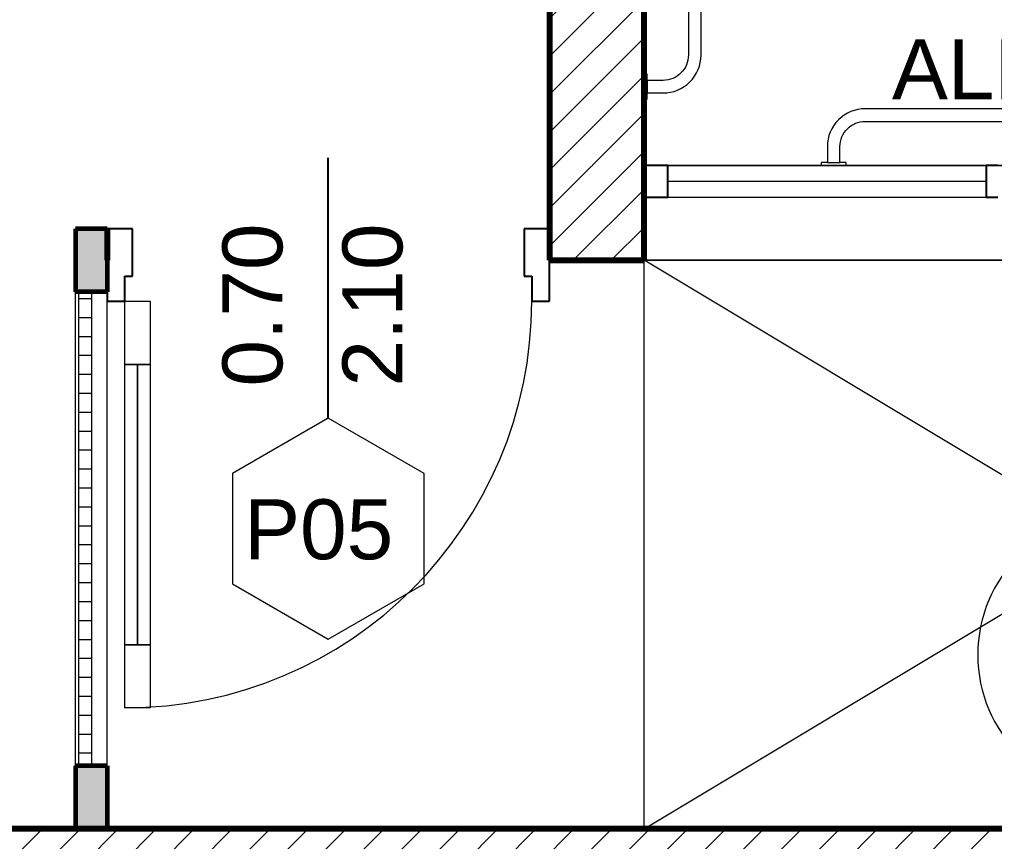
# Model space of a CAD drawing. Header units: inches. Extents: x -19 to 5698, y -728 to 92.
# Drawn here: x 414.781 to 416.325, y 11.68 to 12.982 of the extents above; entities that cross this region are included whole.
import ezdxf

# ---------------------------------------------------------------- set-up
doc = ezdxf.new("R2010")
doc.units = ezdxf.units.IN
doc.header["$MEASUREMENT"] = 0
doc.set_wipeout_variables(frame=1)
for name, pattern in [('ACAD_ISO04W100', [30, 24, -3, 0, -3]), ('HIDDEN', [0.375, 0.25, -0.125]), ('Wipeout_Contour', [1, 0, -1])]:
    doc.linetypes.add(name, pattern=pattern)
doc.layers.add('00 conduct tomacorr', color=120, linetype='HIDDEN', lineweight=30)
for name, color, linetype in [('02 _ ARQ _ ZON _ Espacio.3D', 7, 'Continuous'), ('08 _ STR _ EXT _ 07 Losa Aligerada', 7, 'Continuous'), ('Acabado - Muros', 7, 'Continuous'), ('Dibujo 2D - General', 7, 'Continuous'), ('Estructura - 04 MURO', 7, 'Continuous'), ('Interior - Sanitarios', 7, 'Continuous')]:
    doc.layers.add(name, color=color, linetype=linetype)
doc.styles.add('Estilo_Generado_4', font='swisse.ttf')
pattern_1 = [(45, (370.000076, 2e-08), (-0.030052038, 0.030052038), [])]

msp = doc.modelspace()

# ---------------------------------------------------------------- linework, layer by layer
at = {"layer": '02 _ ARQ _ ZON _ Espacio.3D', "color": 9, "linetype": 'Continuous', "lineweight": 5, "flags": 128}
for points in [[(413.62, 16.9), (413.62, 11.6999), (415.77, 11.7), (415.77, 12.6005), (415.62, 12.6005), (415.62, 16.1), (414.07, 16.1), (414.07, 16.9)], [(417.27, 12.7505), (417.27, 15.3872), (416.67, 15.3872), (416.67, 15.4622), (415.77, 15.4622), (415.77, 12.7505)]]:
    msp.add_lwpolyline(points, close=True, dxfattribs=at)
at = {"layer": '08 _ STR _ EXT _ 07 Losa Aligerada', "color": 7, "linetype": 'Continuous', "lineweight": 18, "flags": 128}
msp.add_lwpolyline([(415.77, 12.6005), (417.27, 12.6005), (417.27, 11.7), (415.77, 11.7)], close=True, dxfattribs=at)
at = {"layer": 'Acabado - Muros', "color": 7, "linetype": 'Continuous', "lineweight": 60}
msp.add_line((414.92, 12.6505), (414.87, 12.6505), dxfattribs=at)
at = {"layer": 'Estructura - 04 MURO', "color": 152, "linetype": 'Continuous', "lineweight": 25}
msp.add_line((415.27, 12.3505), (415.27, 12.763), dxfattribs=at)
at = {"layer": 'Estructura - 04 MURO', "color": 165, "linetype": 'Continuous', "lineweight": 25}
for p, q in [((415.8075, 12.7005), (415.8075, 12.7505)), ((416.33, 12.7505), (416.3113, 12.7505)), ((416.3113, 12.7505), (416.3113, 12.7005)), ((416.3113, 12.7005), (416.33, 12.7005)), ((414.92, 12.6505), (414.92, 12.5355)), ((414.96, 12.6505), (414.92, 12.6505)), ((414.96, 12.5755), (414.96, 12.6505)), ((415.5801, 12.6505), (415.5801, 12.5755)), ((414.948, 12.5355), (414.948, 12.5755)), ((414.948, 12.5755), (414.96, 12.5755)), ((415.5801, 12.5755), (415.5921, 12.5755)), ((415.5921, 12.5755), (415.5921, 12.5355)), ((414.92, 12.5355), (414.948, 12.5355)), ((415.5921, 12.5355), (415.6201, 12.5355))]:
    msp.add_line(p, q, dxfattribs=at)
at = {"layer": 'Estructura - 04 MURO', "color": 165, "linetype": 'Continuous', "lineweight": 15}
for p, q in [((416.3113, 12.7505), (415.8075, 12.7505)), ((416.3113, 12.7255), (415.8075, 12.7255)), ((415.8075, 12.7005), (416.3113, 12.7005)), ((414.948, 12.4355), (414.948, 12.5355)), ((414.948, 12.5355), (414.988, 12.5355)), ((414.988, 12.5355), (414.988, 12.4355)), ((414.988, 12.4355), (414.948, 12.4355)), ((414.968, 11.9914), (414.968, 12.4355)), ((414.948, 11.8914), (414.948, 11.9914)), ((414.948, 11.9914), (414.988, 11.9914)), ((414.988, 11.9914), (414.988, 11.8914)), ((414.988, 11.8914), (414.948, 11.8914))]:
    msp.add_line(p, q, dxfattribs=at)
at = {"layer": 'Estructura - 04 MURO', "color": 7, "linetype": 'Continuous', "lineweight": 80}
msp.add_line((414.92, 12.6505), (414.92, 12.6005), dxfattribs=at)
msp.add_line((414.92, 12.6505), (414.92, 12.6005), dxfattribs=at)
msp.add_line((414.92, 12.6505), (414.92, 12.6005), dxfattribs=at)
at = {"layer": 'Estructura - 04 MURO', "color": 165, "linetype": 'Continuous', "lineweight": 15, "flags": 128}
for points in [[(414.948, 11.9914), (414.948, 12.4355), (414.968, 12.4355), (414.968, 11.9914)], [(414.968, 11.9914), (414.968, 12.4355), (414.988, 12.4355), (414.988, 11.9914)]]:
    msp.add_lwpolyline(points, close=True, dxfattribs=at)
at = {"layer": 'Estructura - 04 MURO', "color": 251, "linetype": 'Continuous', "lineweight": 13, "flags": 128}
msp.add_lwpolyline([(415.27, 12.0005), (415.4216, 12.088), (415.4216, 12.263), (415.27, 12.3505), (415.1185, 12.263), (415.1185, 12.088)], close=True, dxfattribs=at)
msp.add_lwpolyline([(416.2981, 11.9755, 1), (416.742, 11.9755, 1)], format="xyb", close=True, dxfattribs=at)
at = {"layer": 'Estructura - 04 MURO', "color": 165, "linetype": 'Continuous', "lineweight": 15}
msp.add_arc((414.948, 12.5355), 0.644, 270, 0, dxfattribs=at)
at = {"layer": 'Interior - Sanitarios', "color": 205, "linetype": 'Continuous', "lineweight": 13}
for p, q in [((415.775, 12.8855), (415.775, 12.8655)), ((416.06, 12.7555), (416.08, 12.7555))]:
    msp.add_line(p, q, dxfattribs=at)
at = {"layer": 'Interior - Sanitarios', "color": 205, "linetype": 'Continuous', "lineweight": 13, "flags": 128}
for points in [[(415.77, 13.8105), (415.77, 13.7705), (415.775, 13.7705), (415.775, 13.7805), (415.8, 13.7805, -0.414214), (415.84, 13.7405), (415.84, 12.9255, -0.414214), (415.8, 12.8855), (415.775, 12.8855), (415.775, 12.8955), (415.77, 12.8955), (415.77, 12.8555), (415.775, 12.8555), (415.775, 12.8655), (415.8, 12.8655, 0.414214), (415.86, 12.9255), (415.86, 13.7405, 0.414214), (415.8, 13.8005), (415.775, 13.8005), (415.775, 13.8105)], [(416.05, 12.7505), (416.09, 12.7505), (416.09, 12.7555), (416.08, 12.7555), (416.08, 12.7805, -0.414214), (416.12, 12.8205), (417.08, 12.8205, -0.414214), (417.12, 12.7805), (417.12, 12.7555), (417.11, 12.7555), (417.11, 12.7505), (417.15, 12.7505), (417.15, 12.7555), (417.14, 12.7555), (417.14, 12.7805, 0.414214), (417.08, 12.8405), (416.12, 12.8405, 0.414214), (416.06, 12.7805), (416.06, 12.7555), (416.05, 12.7555)]]:
    msp.add_lwpolyline(points, format="xyb", close=True, dxfattribs=at)

# ---------------------------------------------------------------- texts
at = {"layer": 'Estructura - 04 MURO', "color": 251, "lineweight": 25, "char_height": 0.095, "attachment_point": 7, "style": 'Estilo_Generado_4'}
for s, insert in [('\\A1;{\\pql;\\pt0;\\fSwis721 Ex BT|b0|i0|c0|p34;ALF: 2.92\\fSwis721 Ex BT|b0|i0|c0|p34;\\A1{\\H.66x;\\S5^  ;}\\fSwis721 Ex BT|b0|i0|c0|p34;\\fSwis721 Ex BT|b0|i0|c0|p34;}', (416.1623, 12.8279)), ('\\A1;{\\pql;\\pt0;\\fSwis721 Ex BT|b0|i0|c0|p34;P05\\fSwis721 Ex BT|b0|i0|c0|p34;\\fSwis721 Ex BT|b0|i0|c0|p34;\\fSwis721 Ex BT|b0|i0|c0|p34;}', (415.1367, 12.1255))]:
    msp.add_mtext(s, dxfattribs=dict(at, insert=insert))
at = {"layer": 'Estructura - 04 MURO', "color": 251, "lineweight": 25, "char_height": 0.095, "attachment_point": 7, "rotation": 90, "style": 'Estilo_Generado_4'}
for s, insert in [('\\A1;{\\pql;\\pt0;\\fSwis721 Ex BT|b0|i0|c0|p34;0.70\\fSwis721 Ex BT|b0|i0|c0|p34;\\A1{\\H.66x;\\S^  ;}\\fSwis721 Ex BT|b0|i0|c0|p34;\\fSwis721 Ex BT|b0|i0|c0|p34;}', (415.225, 12.4005)), ('\\A1;{\\pql;\\pt0;\\fSwis721 Ex BT|b0|i0|c0|p34;2.10\\fSwis721 Ex BT|b0|i0|c0|p34;\\A1{\\H.66x;\\S^  ;}\\fSwis721 Ex BT|b0|i0|c0|p34;\\fSwis721 Ex BT|b0|i0|c0|p34;}', (415.415, 12.4005))]:
    msp.add_mtext(s, dxfattribs=dict(at, insert=insert))

# ---------------------------------------------------------------- next in the draw order: wipeouts: each hides what was drawn before it
at = {"color": 254, "linetype": 'Wipeout_Contour', "lineweight": 0, "ltscale": 13044.615362}
msp.add_wipeout([(414.87, 12.5505), (414.87, 11.7999), (414.92, 11.7999), (414.92, 12.5505)], dxfattribs=at).dxf.layer = 'Acabado - Muros'
at = {"color": 254, "linetype": 'Wipeout_Contour', "lineweight": 0, "ltscale": 9785.43996}
msp.add_wipeout([(415.77, 12.7505), (415.62, 12.6005), (415.77, 12.6005)], dxfattribs=at).dxf.layer = 'Estructura - 04 MURO'
at = {"color": 254, "linetype": 'Wipeout_Contour', "lineweight": 0, "ltscale": 13054.906544}
msp.add_wipeout([(421.3201, 11.7), (413.62, 11.6999), (413.62, 11.4499), (421.3201, 11.45)], dxfattribs=at).dxf.layer = 'Estructura - 04 MURO'

# ---------------------------------------------------------------- next in the draw order: hatches: boundary and pattern name
at = {"layer": 'Estructura - 04 MURO', "linetype": 'Continuous', "lineweight": 5}
h = msp.add_hatch(dxfattribs=at)
h.set_pattern_fill('LADRILLO_COMÚN_0002', color=250, style=0, pattern_type=2)
h.set_pattern_definition(pattern_1)
h.paths.add_polyline_path([(415.77, 12.7505), (415.62, 12.6005), (415.77, 12.6005)])
h = msp.add_hatch(dxfattribs=at)
h.set_pattern_fill('LADRILLO_COMÚN_0002', color=250, style=0, pattern_type=2)
h.set_pattern_definition(pattern_1)
h.paths.add_polyline_path([(421.3201, 11.7), (413.62, 11.6999), (413.62, 11.4499), (421.3201, 11.45)])

# ---------------------------------------------------------------- next in the draw order: linework, layer by layer
at = {"layer": 'Acabado - Muros', "color": 7, "linetype": 'Continuous', "lineweight": 60}
for p, q in [((414.92, 12.6505), (414.92, 12.5505)), ((414.92, 11.7999), (414.92, 11.6999)), ((414.92, 11.6999), (414.87, 11.6999))]:
    msp.add_line(p, q, dxfattribs=at)
at = {"layer": 'Acabado - Muros', "color": 251, "linetype": 'Continuous', "lineweight": 13, "flags": 128}
for points in [[(414.87, 11.7999), (414.87, 12.5505)], [(414.92, 11.7999), (414.92, 12.5505)]]:
    msp.add_lwpolyline(points, dxfattribs=at)
at = {"layer": 'Estructura - 04 MURO', "color": 7, "linetype": 'Continuous', "lineweight": 80, "flags": 128}
msp.add_lwpolyline([(421.3201, 11.7), (413.62, 11.6999)], dxfattribs=at)

# ---------------------------------------------------------------- next in the draw order: wipeouts: each hides what was drawn before it
at = {"color": 254, "linetype": 'Wipeout_Contour', "lineweight": 0, "ltscale": 13044.575362}
msp.add_wipeout([(414.875, 12.5505), (414.875, 11.7999), (414.895, 11.7999), (414.895, 12.5505)], dxfattribs=at).dxf.layer = 'Acabado - Muros'
at = {"color": 254, "linetype": 'Wipeout_Contour', "lineweight": 0, "ltscale": 9786.294422}
msp.add_wipeout([(415.62, 12.6005), (415.77, 12.7505), (415.62, 12.7505)], dxfattribs=at).dxf.layer = 'Estructura - 04 MURO'

# ---------------------------------------------------------------- next in the draw order: hatches: boundary and pattern name
at = {"layer": 'Acabado - Muros', "linetype": 'Continuous', "lineweight": 0}
for points in [[(414.87, 12.5505), (414.92, 12.5505), (414.92, 12.6505), (414.87, 12.6505)], [(414.87, 11.7999), (414.87, 11.6999), (414.92, 11.6999), (414.92, 11.7999)]]:
    msp.add_hatch(color=254, dxfattribs=at).paths.add_polyline_path(points)
h = msp.add_hatch(dxfattribs=at)
h.set_pattern_fill('CONTRACHAPADO_0002', color=254, style=0, pattern_type=2)
h.set_pattern_definition([(0, (370.000076, 2e-08), (0, 0.030000001), [])])
h.paths.add_polyline_path([(414.875, 12.5505), (414.875, 11.7999), (414.895, 11.7999), (414.895, 12.5505)])
at = {"layer": 'Estructura - 04 MURO', "linetype": 'Continuous', "lineweight": 5}
h = msp.add_hatch(dxfattribs=at)
h.set_pattern_fill('LADRILLO_COMÚN_0002', color=250, style=0, pattern_type=2)
h.set_pattern_definition(pattern_1)
h.paths.add_polyline_path([(415.62, 12.6005), (415.77, 12.7505), (415.62, 12.7505)])

# ---------------------------------------------------------------- next in the draw order: linework, layer by layer
at = {"layer": '00 conduct tomacorr'}
msp.add_arc((415.1527, 13.2687, 0.0002), 3.4836, 194.2309, 272.7392, dxfattribs=at)
at = {"layer": 'Acabado - Muros', "color": 7, "linetype": 'Continuous', "lineweight": 60}
for p, q in [((414.87, 12.6505), (414.87, 12.5505)), ((414.92, 12.5505), (414.87, 12.5505)), ((414.87, 11.7999), (414.87, 11.6999)), ((414.92, 11.7999), (414.87, 11.7999))]:
    msp.add_line(p, q, dxfattribs=at)
at = {"layer": 'Acabado - Muros', "color": 7, "linetype": 'Continuous', "lineweight": 13, "flags": 128}
msp.add_lwpolyline([(414.875, 12.5505), (414.895, 12.5505), (414.895, 11.7999), (414.875, 11.7999)], close=True, dxfattribs=at)
at = {"layer": 'Dibujo 2D - General', "color": 7, "linetype": 'ACAD_ISO04W100', "lineweight": 13}
for p, q in [((415.77, 11.7), (417.2701, 12.6005)), ((417.27, 11.7), (415.77, 12.6005))]:
    msp.add_line(p, q, dxfattribs=at)
at = {"layer": 'Estructura - 04 MURO', "color": 7, "linetype": 'Continuous', "lineweight": 80}
for p, q in [((415.77, 12.6005), (415.77, 12.7005)), ((415.77, 12.6005), (415.77, 12.7005)), ((415.6201, 12.6505), (415.6201, 12.6005)), ((415.6201, 12.6505), (415.6201, 12.6005)), ((415.6201, 12.6505), (415.6201, 12.6005))]:
    msp.add_line(p, q, dxfattribs=at)
at = {"layer": 'Estructura - 04 MURO', "color": 165, "linetype": 'Continuous', "lineweight": 25}
for p, q in [((415.77, 12.7005), (415.8075, 12.7005)), ((415.6201, 12.6505), (415.5801, 12.6505)), ((415.6201, 12.5355), (415.6201, 12.6505))]:
    msp.add_line(p, q, dxfattribs=at)
at = {"layer": 'Estructura - 04 MURO', "color": 165, "linetype": 'Continuous', "lineweight": 15}
msp.add_line((417.2701, 12.6005), (415.77, 12.6005), dxfattribs=at)
at = {"layer": 'Estructura - 04 MURO', "color": 7, "linetype": 'Continuous', "lineweight": 80, "flags": 128}
msp.add_lwpolyline([(415.62, 12.6005), (415.77, 12.6005)], dxfattribs=at)

# ---------------------------------------------------------------- next in the draw order: wipeouts: each hides what was drawn before it
at = {"color": 254, "linetype": 'Wipeout_Contour', "lineweight": 0, "ltscale": 13047.853723}
msp.add_wipeout([(415.62, 16.1), (415.62, 12.7505), (415.77, 12.7505), (415.77, 16.1)], dxfattribs=at).dxf.layer = 'Estructura - 04 MURO'

# ---------------------------------------------------------------- next in the draw order: hatches: boundary and pattern name
at = {"layer": 'Estructura - 04 MURO', "linetype": 'Continuous', "lineweight": 5}
h = msp.add_hatch(dxfattribs=at)
h.set_pattern_fill('LADRILLO_COMÚN_0002', color=250, style=0, pattern_type=2)
h.set_pattern_definition(pattern_1)
h.paths.add_polyline_path([(415.62, 16.1), (415.62, 12.7505), (415.77, 12.7505), (415.77, 16.1)])

# ---------------------------------------------------------------- next in the draw order: linework, layer by layer
at = {"layer": 'Estructura - 04 MURO', "color": 7, "linetype": 'Continuous', "lineweight": 80}
msp.add_line((415.77, 12.7005), (415.77, 12.7505), dxfattribs=at)
msp.add_line((415.77, 12.7005), (415.77, 12.7505), dxfattribs=at)
msp.add_line((415.77, 12.7005), (415.77, 12.7505), dxfattribs=at)
at = {"layer": 'Estructura - 04 MURO', "color": 165, "linetype": 'Continuous', "lineweight": 15}
msp.add_line((417.2701, 12.7505), (415.77, 12.7505), dxfattribs=at)
at = {"layer": 'Estructura - 04 MURO', "color": 165, "linetype": 'Continuous', "lineweight": 25}
msp.add_line((415.8075, 12.7505), (415.77, 12.7505), dxfattribs=at)
at = {"layer": 'Estructura - 04 MURO', "color": 7, "linetype": 'Continuous', "lineweight": 80, "flags": 128}
for points in [[(415.62, 16.1), (415.62, 12.6505)], [(415.77, 12.7505), (415.77, 15.3872)]]:
    msp.add_lwpolyline(points, dxfattribs=at)

doc.saveas('drawing.dxf')
